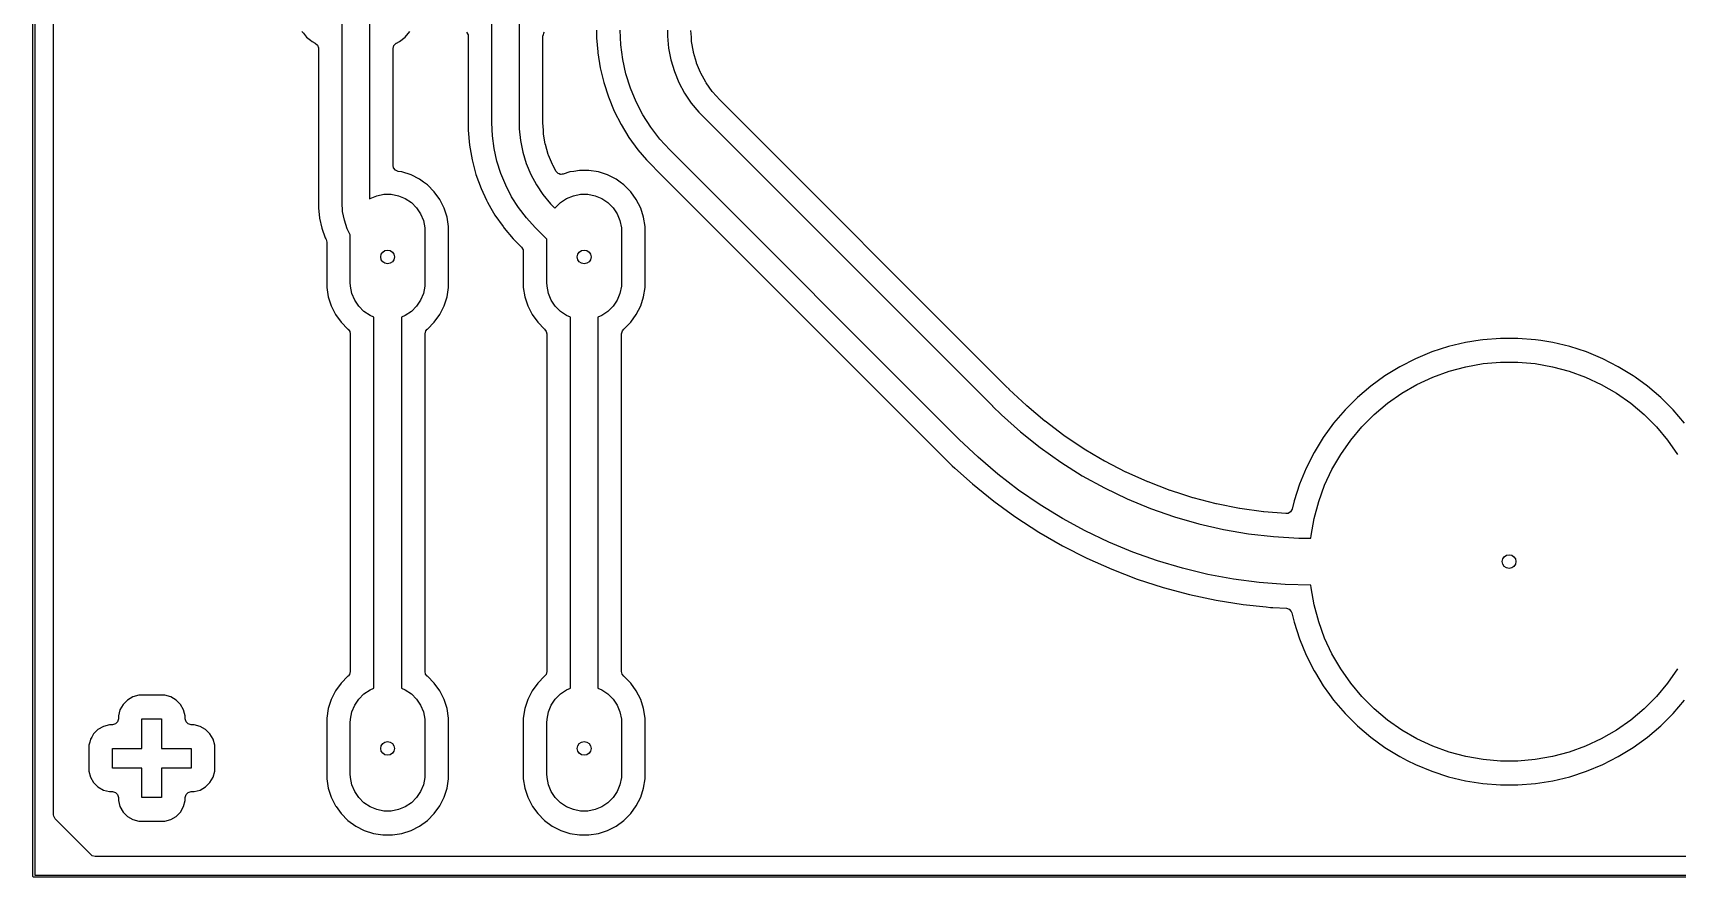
# Model space of a CAD drawing. Extents: x 70.6 to 149.6, y -117.6 to -52.5.
# Drawn here: x 70.56 to 112.39, y -117.58 to -96.1 of the extents above; entities that cross this region are included whole.
import ezdxf

# ---------------------------------------------------------------- set-up
doc = ezdxf.new("R2010")
doc.units = 0
doc.layers.add('BLACK', color=7, linetype='CONTINUOUS')

msp = doc.modelspace()

# ---------------------------------------------------------------- linework, layer by layer
at = {"layer": 'BLACK', "linetype": 'CONTINUOUS'}
for p, q in [((70.56334, -117.55117), (70.56334, -52.55117)), ((70.61334, -52.57617), (70.61334, -117.52617)), ((71.08884, -114.222111), (71.08884, -56.222897)), ((82.23834, -98.386956), (82.23834, -95.775657)), ((82.93834, -95.775657), (82.93834, -98.386956)), ((77.407496, -96.061921), (77.445511, -96.109213)), ((77.445511, -96.109213), (77.5234, -96.20611)), ((77.5234, -96.20611), (77.625549, -96.288221)), ((78.42834, -100.418413), (78.42834, -95.85117)), ((79.12834, -95.85117), (79.12834, -100.321478)), ((79.889093, -96.322012), (80.03328, -96.20611)), ((80.03328, -96.20611), (80.149182, -96.061923)), ((81.5942, -96.079057), (81.632763, -96.14585)), ((81.632763, -96.14585), (81.63784, -96.184414)), ((81.63784, -96.184414), (81.63784, -98.48778)), ((83.53884, -96.184414), (83.550166, -96.142145)), ((83.53884, -98.293346), (83.53884, -96.184414)), ((83.550166, -96.142145), (83.558802, -96.109914)), ((83.558802, -96.109914), (83.582477, -96.079059)), ((84.903367, -96.03116), (84.903366, -96.142145)), ((84.903366, -96.142145), (84.903399, -96.14292)), ((84.903399, -96.14292), (84.903399, -96.223979)), ((85.520288, -96.406551), (85.50392, -96.031602)), ((86.703901, -96.031175), (86.7039, -96.183816)), ((86.7039, -96.183816), (86.73382, -96.487628)), ((87.314223, -96.20611), (87.304852, -96.039212)), ((87.31969, -96.303477), (87.314223, -96.20611)), ((77.625549, -96.288221), (77.667584, -96.32201)), ((77.667584, -96.32201), (77.667585, -96.32201)), ((77.667585, -96.32201), (77.667587, -96.322012)), ((77.667587, -96.322012), (77.745043, -96.360426)), ((77.745043, -96.360426), (77.802914, -96.411408)), ((77.802914, -96.411408), (77.827542, -96.484499)), ((77.827542, -96.484499), (77.82784, -96.49391)), ((77.82784, -96.49391), (77.82784, -100.3248)), ((79.72884, -96.49391), (79.748802, -96.41941)), ((79.72884, -99.476337), (79.72884, -96.49391)), ((79.748802, -96.41941), (79.80334, -96.364872)), ((79.80334, -96.364872), (79.811611, -96.360438)), ((79.811611, -96.360438), (79.889093, -96.322012)), ((84.903399, -96.223979), (84.93147, -96.580698)), ((84.93147, -96.580698), (84.933652, -96.608426)), ((84.933652, -96.608426), (84.993976, -96.989322)), ((85.569328, -96.77908), (85.520288, -96.406551)), ((86.73382, -96.487628), (86.793375, -96.787044)), ((87.321561, -96.32008), (87.31969, -96.303477)), ((87.36584, -96.580706), (87.321561, -96.32008)), ((87.369555, -96.596979), (87.36584, -96.580706)), ((87.442739, -96.851017), (87.369555, -96.596979)), ((84.993976, -96.989322), (84.993981, -96.989345)), ((84.993981, -96.989345), (85.083996, -97.364298)), ((85.650651, -97.145917), (85.569328, -96.77908)), ((86.793375, -96.787044), (86.88199, -97.079181)), ((87.448254, -96.866777), (87.442739, -96.851017)), ((87.549422, -97.111023), (87.448254, -96.866777)), ((85.083996, -97.364298), (85.203158, -97.731056)), ((85.763635, -97.504271), (85.650651, -97.145917)), ((86.88199, -97.079181), (86.998813, -97.361226)), ((86.998813, -97.361226), (87.142719, -97.630462)), ((87.556671, -97.126076), (87.549422, -97.111023)), ((87.684533, -97.357433), (87.556671, -97.126076)), ((87.693422, -97.371581), (87.684533, -97.357433)), ((87.846402, -97.587192), (87.693422, -97.371581)), ((85.203158, -97.731056), (85.350733, -98.087345)), ((85.907422, -97.851414), (85.763635, -97.504271)), ((86.080917, -98.184704), (85.907422, -97.851414)), ((87.142719, -97.630462), (87.312321, -97.884296)), ((87.85682, -97.600256), (87.846402, -97.587192)), ((88.035752, -97.800486), (87.85682, -97.600256)), ((88.041495, -97.806561), (88.035752, -97.800486)), ((95.327417, -105.092484), (88.041495, -97.806561)), ((83.538841, -98.293352), (83.53884, -98.293346)), ((83.53884, -98.382506), (83.538841, -98.293352)), ((85.350733, -98.087345), (85.525814, -98.430969)), ((86.282799, -98.501605), (86.080917, -98.184704)), ((87.312321, -97.884296), (87.505986, -98.120285)), ((87.505986, -98.120285), (87.613912, -98.228214)), ((87.613912, -98.228214), (94.97707, -105.591372)), ((81.63784, -98.48778), (81.637854, -98.488081)), ((81.637854, -98.488081), (81.637854, -98.577516)), ((81.637854, -98.577516), (81.671066, -98.957179)), ((82.238388, -98.387696), (82.23834, -98.386956)), ((82.252676, -98.715025), (82.238388, -98.387696)), ((82.295536, -99.040601), (82.252676, -98.715025)), ((82.93834, -98.386956), (82.93834, -98.386961)), ((82.93834, -98.386961), (82.938356, -98.386961)), ((82.938356, -98.386961), (82.938355, -98.537495)), ((82.938355, -98.537495), (82.967861, -98.837115)), ((83.539073, -98.390842), (83.53884, -98.382506)), ((83.549555, -98.577516), (83.539073, -98.390842)), ((83.553875, -98.654462), (83.549555, -98.577516)), ((83.555746, -98.671066), (83.553875, -98.654462)), ((83.59922, -98.926952), (83.555746, -98.671066)), ((85.525814, -98.430969), (85.525814, -98.43097)), ((85.525814, -98.43097), (85.727287, -98.759754)), ((86.511534, -98.799706), (86.282799, -98.501605)), ((81.671066, -98.957179), (81.671068, -98.957196)), ((81.671068, -98.957196), (81.737248, -99.332545)), ((82.366608, -99.361203), (82.295536, -99.040601)), ((82.967861, -98.837115), (83.026594, -99.1324)), ((83.026594, -99.1324), (83.113988, -99.420506)), ((83.602932, -98.94322), (83.59922, -98.926952)), ((83.674786, -99.192636), (83.602932, -98.94322)), ((85.727287, -98.759754), (85.95396, -99.071752)), ((85.95396, -99.071752), (86.176706, -99.332562)), ((86.765378, -99.076736), (86.511534, -98.799706)), ((86.76538, -99.076737), (86.765378, -99.076736)), ((86.765384, -99.076742), (86.76538, -99.076737)), ((94.128542, -106.4399), (86.765384, -99.076742)), ((79.738736, -99.529733), (79.72884, -99.476337)), ((79.78407, -99.592131), (79.738736, -99.529733)), ((81.737248, -99.332545), (81.737252, -99.332562)), ((81.737252, -99.332562), (81.835886, -99.700682)), ((82.465354, -99.674391), (82.366608, -99.361203)), ((83.113988, -99.420506), (83.229201, -99.698658)), ((83.680305, -99.208407), (83.674786, -99.192636)), ((83.779625, -99.44819), (83.680305, -99.208407)), ((83.786873, -99.463243), (83.779625, -99.44819)), ((83.876403, -99.625236), (83.786873, -99.463243)), ((86.176706, -99.332562), (86.204413, -99.365003)), ((86.204413, -99.365003), (86.273952, -99.434544)), ((86.273952, -99.434544), (86.273958, -99.434552)), ((86.273958, -99.434552), (86.332005, -99.492599)), ((86.332005, -99.492599), (86.340755, -99.501349)), ((86.340755, -99.501349), (86.420219, -99.580814)), ((79.85453, -99.623502), (79.78407, -99.592131)), ((79.95141, -99.638847), (79.85453, -99.623502)), ((79.951414, -99.638848), (79.951409, -99.638847)), ((79.951409, -99.638847), (79.95141, -99.638847)), ((79.951416, -99.638849), (79.951414, -99.638848)), ((80.183525, -99.714266), (79.951416, -99.638849)), ((80.183534, -99.71427), (80.183525, -99.714266)), ((80.183535, -99.714271), (80.183534, -99.71427)), ((80.400975, -99.825062), (80.183535, -99.714271)), ((80.400981, -99.825065), (80.400975, -99.825062)), ((80.499701, -99.896789), (80.400981, -99.825065)), ((80.598423, -99.968515), (80.499701, -99.896789)), ((80.770995, -100.141087), (80.598423, -99.968515)), ((81.835886, -99.700682), (81.835887, -99.700687)), ((81.835887, -99.700687), (81.83589, -99.700695)), ((81.83589, -99.700695), (81.966244, -100.058846)), ((82.59102, -99.97778), (82.465354, -99.674391)), ((83.229201, -99.698658), (83.371123, -99.964178)), ((83.371123, -99.964178), (83.538387, -100.214508)), ((83.907109, -99.663889), (83.876403, -99.625236)), ((83.919926, -99.67042), (83.907109, -99.663889)), ((83.929909, -99.680783), (83.919926, -99.67042)), ((83.953738, -99.687648), (83.929909, -99.680783)), ((83.975831, -99.698905), (83.953738, -99.687648)), ((83.990198, -99.698152), (83.975831, -99.698905)), ((84.004023, -99.702135), (83.990198, -99.698152)), ((84.028089, -99.696166), (84.004023, -99.702135)), ((84.052853, -99.694869), (84.028089, -99.696166)), ((84.225267, -99.638848), (84.052853, -99.694869)), ((84.32216, -99.623502), (84.225267, -99.638848)), ((84.466313, -99.60067), (84.32216, -99.623502)), ((84.710367, -99.60067), (84.466313, -99.60067)), ((84.951416, -99.638849), (84.710367, -99.60067)), ((85.183525, -99.714266), (84.951416, -99.638849)), ((85.183534, -99.71427), (85.183525, -99.714266)), ((85.183535, -99.714271), (85.183534, -99.71427)), ((85.400975, -99.825062), (85.183535, -99.714271)), ((85.400981, -99.825065), (85.400975, -99.825062)), ((85.499701, -99.896789), (85.400981, -99.825065)), ((85.598423, -99.968515), (85.499701, -99.896789)), ((85.770995, -100.141087), (85.598423, -99.968515)), ((86.420219, -99.580814), (86.420229, -99.580823)), ((86.420229, -99.580823), (93.629653, -106.790246)), ((77.827839, -100.356701), (77.827831, -100.35673)), ((77.827831, -100.35673), (77.827833, -100.549453)), ((77.82784, -100.3248), (77.827839, -100.324806)), ((77.827839, -100.324806), (77.827839, -100.338528)), ((77.827839, -100.338528), (77.827839, -100.356701)), ((79.12834, -100.321478), (79.140513, -100.313345)), ((79.140513, -100.313345), (79.31257, -100.242077)), ((79.31257, -100.242077), (79.495224, -100.205745)), ((79.495224, -100.205745), (79.681456, -100.205745)), ((79.681456, -100.205745), (79.86411, -100.242077)), ((79.86411, -100.242077), (80.036167, -100.313345)), ((80.036167, -100.313345), (80.191014, -100.41681)), ((80.914446, -100.338531), (80.770995, -100.141087)), ((81.025244, -100.555985), (80.914446, -100.338531)), ((81.966244, -100.058846), (82.105148, -100.35673)), ((82.105148, -100.35673), (82.127318, -100.404273)), ((82.74265, -100.269062), (82.59102, -99.97778)), ((82.919091, -100.54602), (82.74265, -100.269062)), ((83.538387, -100.214508), (83.729384, -100.447237)), ((83.985666, -100.41681), (84.140513, -100.313345)), ((84.140513, -100.313345), (84.31257, -100.242077)), ((84.31257, -100.242077), (84.495224, -100.205745)), ((84.495224, -100.205745), (84.681456, -100.205745)), ((84.681456, -100.205745), (84.86411, -100.242077)), ((84.86411, -100.242077), (85.036167, -100.313345)), ((85.036167, -100.313345), (85.191014, -100.41681)), ((85.914446, -100.338531), (85.770995, -100.141087)), ((86.025244, -100.555985), (85.914446, -100.338531)), ((77.827833, -100.549453), (77.857177, -100.80987)), ((78.443158, -100.644587), (78.428332, -100.418416)), ((78.428332, -100.418416), (78.42834, -100.418416)), ((78.42834, -100.418416), (78.42834, -100.418413)), ((78.487378, -100.866887), (78.443158, -100.644587)), ((80.191014, -100.41681), (80.3227, -100.548496)), ((80.3227, -100.548496), (80.426165, -100.703343)), ((80.426165, -100.703343), (80.497433, -100.8754)), ((81.100661, -100.788094), (81.025244, -100.555985)), ((81.13884, -101.029143), (81.100661, -100.788094)), ((82.127318, -100.404273), (82.127322, -100.404282)), ((82.127322, -100.404282), (82.214901, -100.555974)), ((82.214901, -100.555974), (82.317885, -100.734348)), ((82.317885, -100.734348), (82.524304, -101.029147)), ((83.118999, -100.806546), (82.919091, -100.54602)), ((83.34083, -101.048631), (83.118999, -100.806546)), ((83.729384, -100.447237), (83.835827, -100.553681)), ((83.835827, -100.553681), (83.835827, -100.553682)), ((83.835827, -100.553682), (83.835829, -100.553685)), ((83.835829, -100.553685), (83.844631, -100.562487)), ((83.844631, -100.562487), (83.85398, -100.548496)), ((83.85398, -100.548496), (83.985666, -100.41681)), ((85.191014, -100.41681), (85.3227, -100.548496)), ((85.3227, -100.548496), (85.426165, -100.703343)), ((85.426165, -100.703343), (85.497433, -100.8754)), ((86.100661, -100.788094), (86.025244, -100.555985)), ((86.13884, -101.029143), (86.100661, -100.788094)), ((77.857177, -100.80987), (77.915493, -101.065362)), ((77.915493, -101.065362), (77.915495, -101.065367)), ((77.915495, -101.065367), (78.002052, -101.312725)), ((78.560236, -101.081513), (78.487378, -100.866887)), ((78.63834, -101.239889), (78.560236, -101.081513)), ((80.497433, -100.8754), (80.533765, -101.058054)), ((80.533765, -101.058054), (80.53834, -101.15117)), ((80.53834, -101.15117), (80.53834, -102.45117)), ((81.13884, -102.573197), (81.13884, -101.029143)), ((82.524304, -101.029147), (82.536491, -101.046551)), ((82.536491, -101.046551), (82.536499, -101.046562)), ((82.536499, -101.046562), (82.552278, -101.065367)), ((82.552278, -101.065367), (82.781485, -101.338524)), ((83.340853, -101.048657), (83.34083, -101.048631)), ((83.340853, -101.048658), (83.340853, -101.048657)), ((83.340856, -101.04866), (83.340853, -101.048658)), ((83.63834, -101.346144), (83.340856, -101.04866)), ((85.497433, -100.8754), (85.533765, -101.058054)), ((85.533765, -101.058054), (85.53834, -101.15117)), ((85.53834, -101.15117), (85.53834, -102.45117)), ((86.13884, -102.573197), (86.13884, -101.029143)), ((78.002052, -101.312725), (78.014476, -101.338524)), ((78.014476, -101.338524), (78.023084, -101.356397)), ((78.023084, -101.356397), (78.03784, -101.421047)), ((78.03784, -101.421047), (78.03784, -102.573197)), ((78.63834, -102.45117), (78.63834, -101.239889)), ((82.781485, -101.338524), (82.850035, -101.407074)), ((82.850035, -101.407074), (82.850038, -101.407078)), ((82.850038, -101.407078), (82.951658, -101.508698)), ((82.951658, -101.508698), (82.994199, -101.551239)), ((82.994199, -101.551239), (83.032763, -101.618034)), ((83.032763, -101.618034), (83.03784, -101.656598)), ((83.63834, -102.45117), (83.63834, -101.346144)), ((83.03784, -101.656598), (83.03784, -102.573197)), ((78.642915, -102.544286), (78.63834, -102.45117)), ((80.53834, -102.45117), (80.533765, -102.544286)), ((83.642915, -102.544286), (83.63834, -102.45117)), ((85.53834, -102.45117), (85.533765, -102.544286)), ((78.03784, -102.573197), (78.076019, -102.814246)), ((78.076019, -102.814246), (78.151436, -103.046355)), ((78.679247, -102.72694), (78.642915, -102.544286)), ((78.750515, -102.898997), (78.679247, -102.72694)), ((78.85398, -103.053844), (78.750515, -102.898997)), ((80.426165, -102.898997), (80.3227, -103.053844)), ((80.497433, -102.72694), (80.426165, -102.898997)), ((80.533765, -102.544286), (80.497433, -102.72694)), ((81.025244, -103.046355), (81.100661, -102.814246)), ((81.100661, -102.814246), (81.13884, -102.573197)), ((83.03784, -102.573197), (83.076019, -102.814246)), ((83.076019, -102.814246), (83.151436, -103.046355)), ((83.679247, -102.72694), (83.642915, -102.544286)), ((83.750515, -102.898997), (83.679247, -102.72694)), ((83.85398, -103.053844), (83.750515, -102.898997)), ((85.426165, -102.898997), (85.3227, -103.053844)), ((85.497433, -102.72694), (85.426165, -102.898997)), ((85.533765, -102.544286), (85.497433, -102.72694)), ((86.025244, -103.046355), (86.100661, -102.814246)), ((86.100661, -102.814246), (86.13884, -102.573197)), ((78.151436, -103.046355), (78.15144, -103.046364)), ((78.15144, -103.046364), (78.151441, -103.046365)), ((78.151441, -103.046365), (78.262232, -103.263805)), ((78.262232, -103.263805), (78.262235, -103.263811)), ((78.262235, -103.263811), (78.405684, -103.461251)), ((78.985666, -103.18553), (78.85398, -103.053844)), ((79.140513, -103.288995), (78.985666, -103.18553)), ((79.23834, -103.329516), (79.140513, -103.288995)), ((80.036167, -103.288995), (79.93834, -103.329516)), ((80.191014, -103.18553), (80.036167, -103.288995)), ((80.3227, -103.053844), (80.191014, -103.18553)), ((80.770995, -103.461253), (80.914446, -103.263809)), ((80.914446, -103.263809), (81.025244, -103.046355)), ((83.151436, -103.046355), (83.15144, -103.046364)), ((83.15144, -103.046364), (83.151441, -103.046365)), ((83.151441, -103.046365), (83.262232, -103.263805)), ((83.262232, -103.263805), (83.262235, -103.263811)), ((83.262235, -103.263811), (83.405684, -103.461251)), ((83.985666, -103.18553), (83.85398, -103.053844)), ((84.140513, -103.288995), (83.985666, -103.18553)), ((84.23834, -103.329516), (84.140513, -103.288995)), ((85.036167, -103.288995), (84.93834, -103.329516)), ((85.191014, -103.18553), (85.036167, -103.288995)), ((85.3227, -103.053844), (85.191014, -103.18553)), ((85.770995, -103.461253), (85.914446, -103.263809)), ((85.914446, -103.263809), (86.025244, -103.046355)), ((78.405684, -103.461251), (78.405686, -103.461254)), ((78.405686, -103.461254), (78.578255, -103.633823)), ((78.578255, -103.633823), (78.58271, -103.637628)), ((78.58271, -103.637628), (78.581615, -103.638909)), ((78.581615, -103.638909), (78.624955, -103.692423)), ((78.624955, -103.692423), (78.63784, -103.753034)), ((79.23834, -112.772823), (79.23834, -103.329516)), ((79.93834, -103.329516), (79.93834, -112.772823)), ((80.53884, -103.753034), (80.558802, -103.678534)), ((80.558802, -103.678534), (80.594781, -103.638577)), ((80.59397, -103.637628), (80.598414, -103.633831)), ((80.594781, -103.638577), (80.59397, -103.637628)), ((80.598414, -103.633831), (80.598423, -103.633825)), ((80.598423, -103.633825), (80.770995, -103.461253)), ((83.405684, -103.461251), (83.405686, -103.461254)), ((83.405686, -103.461254), (83.578255, -103.633823)), ((83.578255, -103.633823), (83.58271, -103.637628)), ((83.58271, -103.637628), (83.581615, -103.638909)), ((83.581615, -103.638909), (83.624955, -103.692423)), ((83.624955, -103.692423), (83.63784, -103.753034)), ((84.23834, -112.772823), (84.23834, -103.329516)), ((84.93834, -103.329516), (84.93834, -112.772823)), ((85.53884, -103.753034), (85.558802, -103.678534)), ((85.558802, -103.678534), (85.594781, -103.638577)), ((85.59397, -103.637628), (85.598414, -103.633831)), ((85.594781, -103.638577), (85.59397, -103.637628)), ((85.598414, -103.633831), (85.598423, -103.633825)), ((85.598423, -103.633825), (85.770995, -103.461253)), ((78.63784, -103.753034), (78.63784, -112.349306)), ((80.53884, -112.349306), (80.53884, -103.753034)), ((83.63784, -103.753034), (83.63784, -112.349306)), ((85.53884, -112.349306), (85.53884, -103.753034)), ((106.575224, -104.079727), (106.150715, -104.217658)), ((107.009275, -103.975519), (106.575224, -104.079727)), ((107.380327, -103.916751), (107.009275, -103.975519)), ((107.450154, -103.905692), (107.380327, -103.916751)), ((107.895153, -103.87067), (107.450154, -103.905692)), ((108.341527, -103.87067), (107.895153, -103.87067)), ((108.786526, -103.905692), (108.341527, -103.87067)), ((108.92618, -103.92781), (108.786526, -103.905692)), ((109.227404, -103.975519), (108.92618, -103.92781)), ((109.661455, -104.079727), (109.227404, -103.975519)), ((110.085964, -104.217658), (109.661455, -104.079727)), ((105.738307, -104.388482), (105.340592, -104.591127)), ((106.150693, -104.217666), (105.738307, -104.388482)), ((106.150715, -104.217658), (106.150693, -104.217666)), ((107.018827, -104.591586), (107.455267, -104.51463)), ((107.455267, -104.51463), (107.896754, -104.476005)), ((107.896754, -104.476005), (108.339926, -104.476005)), ((108.339926, -104.476005), (108.781413, -104.51463)), ((108.781413, -104.51463), (109.217853, -104.591586)), ((110.085986, -104.217666), (110.085964, -104.217658)), ((110.498372, -104.388482), (110.085986, -104.217666)), ((110.896087, -104.591127), (110.498372, -104.388482)), ((104.959988, -104.824363), (104.59886, -105.086736)), ((105.340592, -104.591127), (104.959988, -104.824363)), ((105.772657, -105.045155), (106.174308, -104.857862)), ((106.174308, -104.857862), (106.590755, -104.706288)), ((106.590755, -104.706288), (107.018827, -104.591586)), ((109.217853, -104.591586), (109.645925, -104.706288)), ((109.645925, -104.706288), (110.062372, -104.857862)), ((110.062372, -104.857862), (110.464023, -105.045155)), ((110.896095, -104.591132), (110.896087, -104.591127)), ((111.276692, -104.824363), (110.896095, -104.591132)), ((111.325483, -104.859812), (111.276692, -104.824363)), ((111.637819, -105.086736), (111.325483, -104.859812)), ((95.327418, -105.092485), (95.327417, -105.092484)), ((95.400923, -105.165989), (95.327418, -105.092485)), ((95.403919, -105.168902), (95.400923, -105.165989)), ((95.841718, -105.582803), (95.403919, -105.168902)), ((104.259439, -105.376629), (103.943799, -105.692269)), ((104.59885, -105.086744), (104.259439, -105.376629)), ((104.59886, -105.086736), (104.59885, -105.086744)), ((105.025832, -105.520935), (105.388858, -105.266741)), ((105.388858, -105.266741), (105.772657, -105.045155)), ((110.464023, -105.045155), (110.847822, -105.266741)), ((110.847822, -105.266741), (111.210848, -105.520935)), ((111.637829, -105.086744), (111.637819, -105.086736)), ((111.97724, -105.376629), (111.637829, -105.086744)), ((112.29288, -105.692269), (111.97724, -105.376629)), ((94.97707, -105.591372), (94.977355, -105.591697)), ((94.977355, -105.591697), (95.204631, -105.81897)), ((95.204631, -105.81897), (95.684598, -106.247893)), ((95.84795, -105.588372), (95.841718, -105.582803)), ((96.307435, -105.97637), (95.84795, -105.588372)), ((103.943799, -105.692269), (103.653914, -106.03168)), ((104.372971, -106.119172), (104.686342, -105.805801)), ((104.686342, -105.805801), (105.025832, -105.520935)), ((111.210848, -105.520935), (111.550338, -105.805801)), ((111.550338, -105.805801), (111.863709, -106.119172)), ((112.582765, -106.03168), (112.29288, -105.692269)), ((96.313969, -105.981581), (96.307435, -105.97637)), ((96.794498, -106.343214), (96.313969, -105.981581)), ((103.653906, -106.03169), (103.391533, -106.392818)), ((103.653914, -106.03168), (103.653906, -106.03169)), ((104.088105, -106.458662), (104.372971, -106.119172)), ((111.863709, -106.119172), (112.148575, -106.458662)), ((94.128523, -106.439921), (94.128543, -106.439901)), ((94.609724, -106.896561), (94.128523, -106.439921)), ((94.128543, -106.439901), (94.128542, -106.4399)), ((95.684598, -106.247893), (96.18786, -106.649229)), ((96.18786, -106.649229), (96.712833, -107.021716)), ((96.801314, -106.34805), (96.794498, -106.343214)), ((97.301353, -106.682164), (96.801314, -106.34805)), ((103.391533, -106.392818), (103.158297, -106.773422)), ((103.833911, -106.821688), (104.088105, -106.458662)), ((112.148575, -106.458662), (112.402769, -106.821688)), ((93.629653, -106.790246), (93.629658, -106.790253)), ((93.629658, -106.790253), (93.654964, -106.815559)), ((93.654964, -106.815559), (93.661057, -106.821652)), ((93.661057, -106.821652), (93.661108, -106.821741)), ((93.661108, -106.821741), (93.949652, -107.110283)), ((95.114163, -107.327391), (94.609724, -106.896561)), ((96.712833, -107.021716), (97.257866, -107.36418)), ((97.308424, -106.686607), (97.301353, -106.682164)), ((97.53751, -106.821741), (97.308424, -106.686607)), ((97.826423, -106.992165), (97.53751, -106.821741)), ((97.833738, -106.996208), (97.826423, -106.992165)), ((98.368054, -107.27224), (97.833738, -106.996208)), ((103.158297, -106.773422), (102.955652, -107.171137)), ((103.612325, -107.205487), (103.833911, -106.821688)), ((93.949652, -107.110283), (94.017238, -107.171137)), ((94.017238, -107.171137), (94.466177, -107.575361)), ((95.640459, -107.73123), (95.114163, -107.327391)), ((97.257866, -107.36418), (97.821244, -107.675546)), ((98.375584, -107.275866), (98.368054, -107.27224)), ((98.924533, -107.521503), (98.375584, -107.275866)), ((102.955652, -107.171137), (102.784836, -107.583523)), ((103.425032, -107.607138), (103.612325, -107.205487)), ((94.466177, -107.575361), (95.006339, -108.012774)), ((96.18717, -108.106971), (95.640459, -107.73123)), ((97.821244, -107.675546), (98.401194, -107.954834)), ((98.932255, -107.524701), (98.924533, -107.521503)), ((99.494094, -107.739164), (98.932255, -107.524701)), ((99.501982, -107.741925), (99.494094, -107.739164)), ((99.78849, -107.833243), (99.501982, -107.741925)), ((100.075008, -107.924563), (99.78849, -107.833243)), ((102.784828, -107.583545), (102.646896, -108.008054)), ((102.784836, -107.583523), (102.784828, -107.583545)), ((103.273458, -108.023585), (103.425032, -107.607138)), ((95.006339, -108.012774), (95.451327, -108.336075)), ((95.451327, -108.336075), (95.568659, -108.421321)), ((96.752796, -108.453585), (96.18717, -108.106971)), ((98.401194, -107.954834), (98.995891, -108.201163)), ((98.995891, -108.201163), (99.603465, -108.41376)), ((100.083031, -107.926874), (100.075008, -107.924563)), ((100.66535, -108.077083), (100.083031, -107.926874)), ((100.673498, -108.078943), (100.66535, -108.077083)), ((101.263345, -108.196269), (100.673498, -108.078943)), ((101.271585, -108.197669), (101.263345, -108.196269)), ((101.867072, -108.281735), (101.271585, -108.197669)), ((101.875377, -108.282671), (101.867072, -108.281735)), ((102.439432, -108.330247), (101.875377, -108.282671)), ((102.494272, -108.324638), (102.439432, -108.330247)), ((102.560035, -108.28434), (102.494272, -108.324638)), ((102.596838, -108.216558), (102.560035, -108.28434)), ((102.646896, -108.008054), (102.596838, -108.216558)), ((103.158756, -108.451657), (103.273458, -108.023585)), ((95.568659, -108.421321), (95.568669, -108.421328)), ((95.568669, -108.421328), (96.151571, -108.799866)), ((97.335787, -108.770121), (96.752796, -108.453585)), ((99.603465, -108.41376), (100.222003, -108.591956)), ((100.222003, -108.591956), (100.84956, -108.73519)), ((100.84956, -108.73519), (101.48416, -108.843011)), ((103.0818, -108.888097), (103.158756, -108.451657)), ((96.151571, -108.799866), (96.151578, -108.79987)), ((96.151578, -108.79987), (96.753516, -109.147397)), ((96.753516, -109.147397), (96.753522, -109.1474)), ((96.753522, -109.1474), (96.753546, -109.147413)), ((96.753546, -109.147413), (97.372787, -109.46293)), ((97.934545, -109.055712), (97.335787, -108.770121)), ((98.547429, -109.309575), (97.934545, -109.055712)), ((101.48416, -108.843011), (102.123808, -108.91508)), ((102.123808, -108.91508), (102.766491, -108.95117)), ((102.766491, -108.95117), (103.076281, -108.951169)), ((103.076281, -108.951169), (103.0818, -108.888097)), ((97.372787, -109.46293), (97.372805, -109.462938)), ((97.372805, -109.462938), (97.372818, -109.462945)), ((97.372818, -109.462945), (97.372842, -109.462956)), ((97.372842, -109.462956), (97.372847, -109.462958)), ((97.372847, -109.462958), (98.007752, -109.745634)), ((99.17276, -109.531014), (98.547429, -109.309575)), ((99.808823, -109.719423), (99.17276, -109.531014)), ((98.007752, -109.745634), (98.007765, -109.745639)), ((98.007765, -109.745639), (98.007785, -109.745648)), ((98.007785, -109.745648), (98.656678, -109.994733)), ((98.656678, -109.994733), (99.317717, -110.209515)), ((100.453875, -109.874284), (99.808823, -109.719423)), ((101.106147, -109.995173), (100.453875, -109.874284)), ((101.763853, -110.08176), (101.106147, -109.995173)), ((99.317717, -110.209515), (99.989091, -110.389407)), ((99.989091, -110.389407), (100.66896, -110.533916)), ((102.425189, -110.133806), (101.763853, -110.08176)), ((103.076254, -110.150852), (102.425189, -110.133806)), ((103.0818, -110.214243), (103.076254, -110.150852)), ((103.158756, -110.650683), (103.0818, -110.214243)), ((100.66896, -110.533916), (101.355461, -110.642644)), ((101.355461, -110.642644), (101.9406, -110.704143)), ((101.9406, -110.704143), (102.04671, -110.715296)), ((102.04671, -110.715296), (102.110988, -110.718664)), ((102.110988, -110.718664), (102.451285, -110.736497)), ((102.451285, -110.736497), (102.524638, -110.760331)), ((102.524638, -110.760331), (102.576247, -110.817648)), ((102.576247, -110.817648), (102.58837, -110.850509)), ((103.273458, -111.078755), (103.158756, -110.650683)), ((102.58837, -110.850509), (102.646896, -111.094285)), ((102.646896, -111.094285), (102.784828, -111.518794)), ((103.425032, -111.495202), (103.273458, -111.078755)), ((102.784828, -111.518794), (102.784836, -111.518816)), ((102.784836, -111.518816), (102.955652, -111.931202)), ((103.612325, -111.896853), (103.425032, -111.495202)), ((102.955652, -111.931202), (103.158297, -112.328917)), ((103.833911, -112.280652), (103.612325, -111.896853)), ((78.578263, -112.468509), (78.405686, -112.641085)), ((78.582715, -112.464707), (78.578263, -112.468509)), ((78.617878, -112.423806), (78.581904, -112.463758)), ((78.581904, -112.463758), (78.582715, -112.464707)), ((78.63784, -112.349306), (78.617878, -112.423806)), ((80.551721, -112.409909), (80.53884, -112.349306)), ((80.595058, -112.463426), (80.551721, -112.409909)), ((80.593965, -112.464707), (80.595058, -112.463426)), ((80.598416, -112.468509), (80.593965, -112.464707)), ((80.598419, -112.468512), (80.598416, -112.468509)), ((80.598423, -112.468515), (80.598419, -112.468512)), ((80.770995, -112.641087), (80.598423, -112.468515)), ((83.578263, -112.468509), (83.405686, -112.641085)), ((83.582715, -112.464707), (83.578263, -112.468509)), ((83.617878, -112.423806), (83.581904, -112.463758)), ((83.581904, -112.463758), (83.582715, -112.464707)), ((83.63784, -112.349306), (83.617878, -112.423806)), ((85.551721, -112.409909), (85.53884, -112.349306)), ((85.595058, -112.463426), (85.551721, -112.409909)), ((85.593965, -112.464707), (85.595058, -112.463426)), ((85.598416, -112.468509), (85.593965, -112.464707)), ((85.598419, -112.468512), (85.598416, -112.468509)), ((85.598423, -112.468515), (85.598419, -112.468512)), ((85.770995, -112.641087), (85.598423, -112.468515)), ((103.158297, -112.328917), (103.190333, -112.381195)), ((103.190333, -112.381195), (103.391533, -112.709522)), ((104.088105, -112.643678), (103.833911, -112.280652)), ((112.402769, -112.280652), (112.148575, -112.643678)), ((78.262232, -112.838534), (78.151441, -113.055974)), ((78.262235, -112.838528), (78.262232, -112.838534)), ((78.405684, -112.641088), (78.262235, -112.838528)), ((78.405686, -112.641085), (78.405684, -112.641088)), ((78.85398, -113.048496), (78.985666, -112.91681)), ((78.985666, -112.91681), (79.140513, -112.813345)), ((79.140513, -112.813345), (79.23834, -112.772823)), ((79.93834, -112.772823), (80.036167, -112.813345)), ((80.036167, -112.813345), (80.191014, -112.91681)), ((80.191014, -112.91681), (80.3227, -113.048496)), ((80.914446, -112.838531), (80.770995, -112.641087)), ((81.025244, -113.055985), (80.914446, -112.838531)), ((83.262232, -112.838534), (83.151441, -113.055974)), ((83.262235, -112.838528), (83.262232, -112.838534)), ((83.405684, -112.641088), (83.262235, -112.838528)), ((83.405686, -112.641085), (83.405684, -112.641088)), ((83.85398, -113.048496), (83.985666, -112.91681)), ((83.985666, -112.91681), (84.140513, -112.813345)), ((84.140513, -112.813345), (84.23834, -112.772823)), ((84.93834, -112.772823), (85.036167, -112.813345)), ((85.036167, -112.813345), (85.191014, -112.91681)), ((85.191014, -112.91681), (85.3227, -113.048496)), ((85.914446, -112.838531), (85.770995, -112.641087)), ((86.025244, -113.055985), (85.914446, -112.838531)), ((103.391533, -112.709522), (103.553131, -112.931943)), ((103.553131, -112.931943), (103.653906, -113.070649)), ((104.372971, -112.983168), (104.088105, -112.643678)), ((112.148575, -112.643678), (111.863709, -112.983168)), ((72.778764, -113.319384), (72.73784, -113.472111)), ((72.85782, -113.182453), (72.778764, -113.319384)), ((72.969623, -113.07065), (72.85782, -113.182453)), ((73.106554, -112.991594), (72.969623, -113.07065)), ((73.106556, -112.991593), (73.106554, -112.991593)), ((73.106554, -112.991593), (73.106554, -112.991594)), ((73.259283, -112.95067), (73.106556, -112.991593)), ((73.417397, -112.95067), (73.259283, -112.95067)), ((73.917397, -112.95067), (73.417397, -112.95067)), ((74.070124, -112.991593), (73.917397, -112.95067)), ((74.207056, -113.07065), (74.070124, -112.991593)), ((74.31886, -113.182454), (74.207056, -113.07065)), ((74.397917, -113.319386), (74.31886, -113.182454)), ((74.422216, -113.410073), (74.397917, -113.319386)), ((78.076019, -113.288094), (78.03784, -113.529143)), ((78.110344, -113.182454), (78.076019, -113.288094)), ((78.151434, -113.055991), (78.110344, -113.182454)), ((78.151441, -113.055974), (78.151434, -113.055991)), ((78.679247, -113.3754), (78.750515, -113.203343)), ((78.750515, -113.203343), (78.85398, -113.048496)), ((80.3227, -113.048496), (80.426165, -113.203343)), ((80.426165, -113.203343), (80.497433, -113.3754)), ((81.100661, -113.288094), (81.025244, -113.055985)), ((81.13884, -113.529143), (81.100661, -113.288094)), ((83.076019, -113.288094), (83.03784, -113.529143)), ((83.110344, -113.182454), (83.076019, -113.288094)), ((83.151434, -113.055991), (83.110344, -113.182454)), ((83.151441, -113.055974), (83.151434, -113.055991)), ((83.679247, -113.3754), (83.750515, -113.203343)), ((83.750515, -113.203343), (83.85398, -113.048496)), ((85.3227, -113.048496), (85.426165, -113.203343)), ((85.426165, -113.203343), (85.497433, -113.3754)), ((86.100661, -113.288094), (86.025244, -113.055985)), ((86.13884, -113.529143), (86.100661, -113.288094)), ((103.653906, -113.070649), (103.653914, -113.070659)), ((103.653914, -113.070659), (103.943799, -113.41007)), ((104.686342, -113.296539), (104.372971, -112.983168)), ((105.025832, -113.581405), (104.686342, -113.296539)), ((111.550338, -113.296539), (111.210848, -113.581405)), ((111.863709, -112.983168), (111.550338, -113.296539)), ((112.292878, -113.410073), (112.582775, -113.070647)), ((72.356554, -113.741594), (72.219623, -113.82065)), ((72.356556, -113.741593), (72.356554, -113.741593)), ((72.356554, -113.741593), (72.356554, -113.741594)), ((72.509283, -113.70067), (72.356556, -113.741593)), ((72.58884, -113.70067), (72.509283, -113.70067)), ((72.66334, -113.680708), (72.58884, -113.70067)), ((72.717878, -113.62617), (72.66334, -113.680708)), ((72.73784, -113.55167), (72.717878, -113.62617)), ((72.73784, -113.472111), (72.73784, -113.55167)), ((73.33834, -114.30117), (73.33834, -113.55117)), ((73.33834, -113.55117), (73.83834, -113.55117)), ((73.83834, -113.55117), (73.83834, -114.30117)), ((74.438839, -113.472111), (74.422216, -113.410073)), ((74.43884, -113.472113), (74.438839, -113.472111)), ((74.43884, -113.55167), (74.43884, -113.472113)), ((74.458802, -113.62617), (74.43884, -113.55167)), ((74.51334, -113.680708), (74.458802, -113.62617)), ((74.58784, -113.70067), (74.51334, -113.680708)), ((74.667397, -113.70067), (74.58784, -113.70067)), ((74.820124, -113.741593), (74.667397, -113.70067)), ((74.957056, -113.82065), (74.820124, -113.741593)), ((78.03784, -113.529143), (78.03784, -115.073197)), ((78.63834, -113.65117), (78.642915, -113.558054)), ((78.63834, -114.95117), (78.63834, -113.65117)), ((78.642915, -113.558054), (78.679247, -113.3754)), ((80.497433, -113.3754), (80.533765, -113.558054)), ((80.533765, -113.558054), (80.53834, -113.65117)), ((80.53834, -113.65117), (80.53834, -114.95117)), ((81.13884, -115.073197), (81.13884, -113.529143)), ((83.03784, -113.529143), (83.03784, -115.073197)), ((83.63834, -113.65117), (83.642915, -113.558054)), ((83.63834, -114.95117), (83.63834, -113.65117)), ((83.642915, -113.558054), (83.679247, -113.3754)), ((85.497433, -113.3754), (85.533765, -113.558054)), ((85.533765, -113.558054), (85.53834, -113.65117)), ((85.53834, -113.65117), (85.53834, -114.95117)), ((86.13884, -115.073197), (86.13884, -113.529143)), ((103.943799, -113.41007), (104.259439, -113.72571)), ((104.259439, -113.72571), (104.59885, -114.015595)), ((105.388858, -113.835599), (105.025832, -113.581405)), ((111.210848, -113.581405), (110.847822, -113.835599)), ((111.637817, -114.015605), (111.977243, -113.725708)), ((111.977243, -113.725708), (112.292878, -113.410073)), ((72.009771, -114.140265), (71.98784, -114.222111)), ((72.028763, -114.069386), (72.009771, -114.140265)), ((72.059819, -114.015595), (72.028763, -114.069386)), ((72.10782, -113.932453), (72.059819, -114.015595)), ((72.219623, -113.82065), (72.10782, -113.932453)), ((75.06886, -113.932454), (74.957056, -113.82065)), ((75.147917, -114.069386), (75.06886, -113.932454)), ((75.18884, -114.222113), (75.147917, -114.069386)), ((104.59885, -114.015595), (104.59886, -114.015603)), ((104.59886, -114.015603), (104.598863, -114.015605)), ((104.598863, -114.015605), (104.959988, -114.277977)), ((105.772657, -114.057185), (105.388858, -113.835599)), ((106.174308, -114.244478), (105.772657, -114.057185)), ((110.464023, -114.057185), (110.062372, -114.244478)), ((110.847822, -113.835599), (110.464023, -114.057185)), ((111.276692, -114.277977), (111.637817, -114.015605)), ((71.08884, -115.989952), (71.08884, -114.222111)), ((71.98784, -114.222111), (71.98784, -114.880228)), ((72.58834, -114.80117), (72.58834, -114.30117)), ((72.58834, -114.30117), (73.33834, -114.30117)), ((73.83834, -114.30117), (74.58834, -114.30117)), ((74.58834, -114.30117), (74.58834, -114.80117)), ((75.18884, -114.880227), (75.18884, -114.222113)), ((104.959988, -114.277977), (105.340585, -114.511208)), ((105.340585, -114.511208), (105.340592, -114.511212)), ((105.340592, -114.511212), (105.527146, -114.606265)), ((105.527146, -114.606265), (105.738308, -114.713858)), ((106.590755, -114.396052), (106.174308, -114.244478)), ((107.018827, -114.510754), (106.590755, -114.396052)), ((107.455267, -114.58771), (107.018827, -114.510754)), ((107.896754, -114.626335), (107.455267, -114.58771)), ((108.781413, -114.58771), (108.339926, -114.626335)), ((109.217853, -114.510754), (108.781413, -114.58771)), ((109.645925, -114.396052), (109.217853, -114.510754)), ((110.062372, -114.244478), (109.645925, -114.396052)), ((110.498372, -114.713858), (110.896095, -114.511208)), ((110.896095, -114.511208), (111.276692, -114.277977)), ((71.98784, -114.880228), (71.989033, -114.884681)), ((71.989033, -114.884681), (72.028763, -115.032954)), ((73.33834, -114.80117), (72.58834, -114.80117)), ((73.33834, -115.55117), (73.33834, -114.80117)), ((74.58834, -114.80117), (73.83834, -114.80117)), ((73.83834, -114.80117), (73.83834, -115.55117)), ((75.147917, -115.032954), (75.18884, -114.880227)), ((78.642915, -115.044286), (78.63834, -114.95117)), ((80.53834, -114.95117), (80.533765, -115.044286)), ((83.642915, -115.044286), (83.63834, -114.95117)), ((85.53834, -114.95117), (85.533765, -115.044286)), ((105.738308, -114.713858), (106.150705, -114.884678)), ((106.150705, -114.884678), (106.575233, -115.022615)), ((106.575233, -115.022615), (107.009274, -115.12682)), ((108.339926, -114.626335), (107.896754, -114.626335)), ((109.227406, -115.12682), (109.661447, -115.022615)), ((109.661447, -115.022615), (110.085975, -114.884678)), ((110.085975, -114.884678), (110.498372, -114.713858)), ((72.028763, -115.032954), (72.10782, -115.169886)), ((72.10782, -115.169886), (72.219624, -115.28169)), ((72.219624, -115.28169), (72.356556, -115.360747)), ((72.356556, -115.360747), (72.509283, -115.40167)), ((72.509283, -115.40167), (72.58884, -115.40167)), ((72.58884, -115.40167), (72.66334, -115.421632)), ((72.66334, -115.421632), (72.717878, -115.47617)), ((74.458802, -115.47617), (74.51334, -115.421632)), ((74.51334, -115.421632), (74.58784, -115.40167)), ((74.58784, -115.40167), (74.667397, -115.40167)), ((74.667397, -115.40167), (74.820124, -115.360747)), ((74.820124, -115.360747), (74.957056, -115.28169)), ((74.957056, -115.28169), (75.06886, -115.169886)), ((75.06886, -115.169886), (75.147917, -115.032954)), ((78.03784, -115.073197), (78.076019, -115.314246)), ((78.076019, -115.314246), (78.151436, -115.546355)), ((78.679247, -115.22694), (78.642915, -115.044286)), ((78.750515, -115.398997), (78.679247, -115.22694)), ((78.85398, -115.553844), (78.750515, -115.398997)), ((80.426165, -115.398997), (80.3227, -115.553844)), ((80.497433, -115.22694), (80.426165, -115.398997)), ((80.533765, -115.044286), (80.497433, -115.22694)), ((81.025244, -115.546355), (81.100661, -115.314246)), ((81.100661, -115.314246), (81.13884, -115.073197)), ((83.03784, -115.073197), (83.076019, -115.314246)), ((83.076019, -115.314246), (83.151436, -115.546355)), ((83.679247, -115.22694), (83.642915, -115.044286)), ((83.750515, -115.398997), (83.679247, -115.22694)), ((83.85398, -115.553844), (83.750515, -115.398997)), ((85.426165, -115.398997), (85.3227, -115.553844)), ((85.497433, -115.22694), (85.426165, -115.398997)), ((85.533765, -115.044286), (85.497433, -115.22694)), ((86.025244, -115.546355), (86.100661, -115.314246)), ((86.100661, -115.314246), (86.13884, -115.073197)), ((107.009274, -115.12682), (107.450154, -115.196648)), ((107.450154, -115.196648), (107.895153, -115.23167)), ((107.895153, -115.23167), (107.89516, -115.23167)), ((107.89516, -115.23167), (108.34152, -115.23167)), ((108.34152, -115.23167), (108.341527, -115.23167)), ((108.341527, -115.23167), (108.786526, -115.196648)), ((108.786526, -115.196648), (109.227406, -115.12682)), ((72.717878, -115.47617), (72.73784, -115.55067)), ((72.73784, -115.55067), (72.73784, -115.630227)), ((72.73784, -115.630227), (72.778763, -115.782954)), ((72.778763, -115.782954), (72.85782, -115.919886)), ((73.83834, -115.55117), (73.33834, -115.55117)), ((74.31886, -115.919886), (74.397917, -115.782954)), ((74.397917, -115.782954), (74.43884, -115.630227)), ((74.43884, -115.55067), (74.458802, -115.47617)), ((74.43884, -115.630227), (74.43884, -115.55067)), ((78.151436, -115.546355), (78.15144, -115.546364)), ((78.15144, -115.546364), (78.151441, -115.546365)), ((78.151441, -115.546365), (78.262232, -115.763805)), ((78.262232, -115.763805), (78.262235, -115.763811)), ((78.262235, -115.763811), (78.276144, -115.782955)), ((78.276144, -115.782955), (78.405685, -115.961253)), ((78.985666, -115.68553), (78.85398, -115.553844)), ((79.140513, -115.788995), (78.985666, -115.68553)), ((79.31257, -115.860263), (79.140513, -115.788995)), ((79.495224, -115.896595), (79.31257, -115.860263)), ((79.86411, -115.860263), (79.681456, -115.896595)), ((80.036167, -115.788995), (79.86411, -115.860263)), ((80.191014, -115.68553), (80.036167, -115.788995)), ((80.3227, -115.553844), (80.191014, -115.68553)), ((80.770995, -115.961253), (80.914446, -115.763809)), ((80.914446, -115.763809), (81.025244, -115.546355)), ((83.151436, -115.546355), (83.15144, -115.546364)), ((83.15144, -115.546364), (83.151441, -115.546365)), ((83.151441, -115.546365), (83.262232, -115.763805)), ((83.262232, -115.763805), (83.262235, -115.763811)), ((83.262235, -115.763811), (83.276144, -115.782955)), ((83.276144, -115.782955), (83.405685, -115.961253)), ((83.985666, -115.68553), (83.85398, -115.553844)), ((84.140513, -115.788995), (83.985666, -115.68553)), ((84.31257, -115.860263), (84.140513, -115.788995)), ((84.495224, -115.896595), (84.31257, -115.860263)), ((84.86411, -115.860263), (84.681456, -115.896595)), ((85.036167, -115.788995), (84.86411, -115.860263)), ((85.191014, -115.68553), (85.036167, -115.788995)), ((85.3227, -115.553844), (85.191014, -115.68553)), ((85.770995, -115.961253), (85.914446, -115.763809)), ((85.914446, -115.763809), (86.025244, -115.546355)), ((71.093917, -116.028516), (71.08884, -115.989952)), ((71.132481, -116.095311), (71.093917, -116.028516)), ((72.044199, -117.007029), (71.132481, -116.095311)), ((72.85782, -115.919886), (72.969624, -116.03169)), ((72.969624, -116.03169), (73.106556, -116.110747)), ((73.106556, -116.110747), (73.259283, -116.15167)), ((73.259283, -116.15167), (73.917397, -116.15167)), ((73.917397, -116.15167), (74.070124, -116.110747)), ((74.070124, -116.110747), (74.207056, -116.03169)), ((74.207056, -116.03169), (74.31886, -115.919886)), ((78.405685, -115.961253), (78.578257, -116.133825)), ((78.578257, -116.133825), (78.775701, -116.277276)), ((78.775701, -116.277276), (78.993155, -116.388074)), ((79.681456, -115.896595), (79.495224, -115.896595)), ((80.183525, -116.388074), (80.400979, -116.277276)), ((80.400979, -116.277276), (80.598423, -116.133825)), ((80.598423, -116.133825), (80.770995, -115.961253)), ((83.405685, -115.961253), (83.578257, -116.133825)), ((83.578257, -116.133825), (83.775701, -116.277276)), ((83.775701, -116.277276), (83.993155, -116.388074)), ((84.681456, -115.896595), (84.495224, -115.896595)), ((85.183525, -116.388074), (85.400979, -116.277276)), ((85.400979, -116.277276), (85.598423, -116.133825)), ((85.598423, -116.133825), (85.770995, -115.961253)), ((78.993155, -116.388074), (79.225264, -116.463491)), ((79.225264, -116.463491), (79.466313, -116.50167)), ((79.466313, -116.50167), (79.466318, -116.50167)), ((79.466318, -116.50167), (79.710362, -116.50167)), ((79.710362, -116.50167), (79.710367, -116.50167)), ((79.710367, -116.50167), (79.951416, -116.463491)), ((79.951416, -116.463491), (80.183525, -116.388074)), ((83.993155, -116.388074), (84.225264, -116.463491)), ((84.225264, -116.463491), (84.466313, -116.50167)), ((84.466313, -116.50167), (84.466318, -116.50167)), ((84.466318, -116.50167), (84.710362, -116.50167)), ((84.710362, -116.50167), (84.710367, -116.50167)), ((84.710367, -116.50167), (84.951416, -116.463491)), ((84.951416, -116.463491), (85.183525, -116.388074)), ((72.075058, -117.030708), (72.044199, -117.007029)), ((72.149558, -117.05067), (72.075058, -117.030708)), ((148.027122, -117.05067), (72.149558, -117.05067)), ((70.61334, -117.52617), (149.56334, -117.52617)), ((70.565243, -117.560737), (70.56334, -117.55117)), ((70.578773, -117.574267), (70.565243, -117.560737)), ((70.58834, -117.57617), (70.578773, -117.574267)), ((149.58834, -117.57617), (70.58834, -117.57617))]:
    msp.add_line(p, q, dxfattribs=at)
at = {"layer": 'BLACK'}
for centre in [(79.58834, -101.80117), (79.58834, -101.80117), (84.58834, -101.80117), (84.58834, -101.80117), (108.11834, -109.55117), (108.11834, -109.55117), (79.58834, -114.30117), (79.58834, -114.30117), (84.58834, -114.30117), (84.58834, -114.30117)]:
    msp.add_circle(centre, 0.175, dxfattribs=at)
at = {"layer": 'WHITE'}
for centre in [(79.58834, -101.80117), (84.58834, -101.80117), (108.11834, -109.55117), (79.58834, -114.30117), (84.58834, -114.30117)]:
    msp.add_circle(centre, 0.175, dxfattribs=at)

doc.saveas('drawing.dxf')
